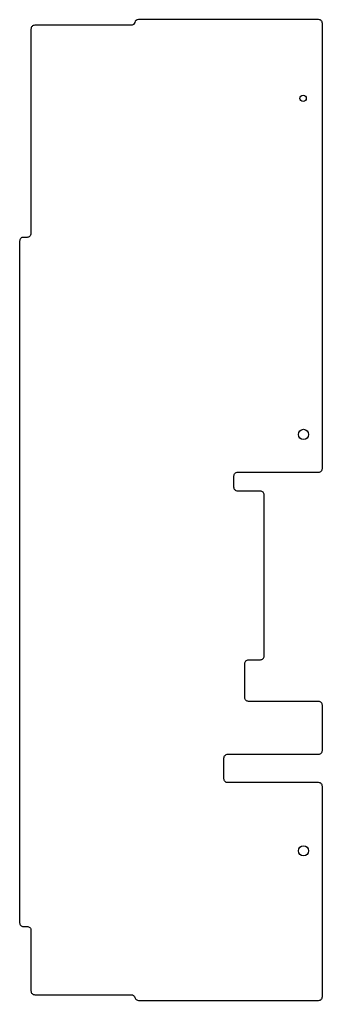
# Model space of a CAD drawing. Header units: millimetres. Extents: x 170 to 330, y -349 to 169.
import ezdxf

# ---------------------------------------------------------------- set-up
doc = ezdxf.new("R2010")
doc.units = ezdxf.units.MM
doc.layers.get('0').update_dxf_attribs({"linetype": 'CONTINUOUS'})

msp = doc.modelspace()

# ---------------------------------------------------------------- linework, layer by layer
msp.add_lwpolyline([(170.02, -308, 0.414214), (172.02, -310), (174.04, -310, -0.414214), (176.04, -312), (176.04, -344, 0.414214), (178.04, -346), (229.06, -346, -0.341999), (230.99, -347.5, 0.341999), (232.93, -349), (328.02, -349, 0.414214), (330.02, -347), (330.02, -236, 0.414214), (328.02, -234), (280.02, -234, -0.414214), (278.02, -232), (278.02, -221, -0.414214), (280.02, -219), (328.02, -219, 0.414214), (330.02, -217), (330.02, -193.08, 0.414214), (328.02, -191.08), (291.02, -191.08, -0.414214), (289.02, -189.08), (289.02, -171.08, -0.414214), (291.02, -169.08), (297.3, -169.08, 0.414214), (299.3, -167.08), (299.3, -82.02, 0.414214), (297.3, -80.02), (285.3, -80.02, -0.414214), (283.3, -78.02), (283.3, -72.02, -0.414214), (285.3, -70.02), (328.02, -70.02, 0.414214), (330.02, -68.02), (330.02, 167, 0.414214), (328.02, 169), (232.79, 169, 0.341999), (230.86, 167.5, -0.341999), (228.92, 166), (179.95, 166), (179.95, 166), (178.02, 166, 0.414214), (176.02, 164), (176.02, 56, -0.414214), (174.02, 54), (172.02, 54, 0.414214), (170.02, 52)], format="xyb", close=True)
for centre, radius in [((319.82, 127.42, 0), 1.7), ((320.02, -50.08, 0), 2.7), ((320.02, -270, 0), 2.7)]:
    msp.add_circle(centre, radius)

doc.saveas('drawing.dxf')
